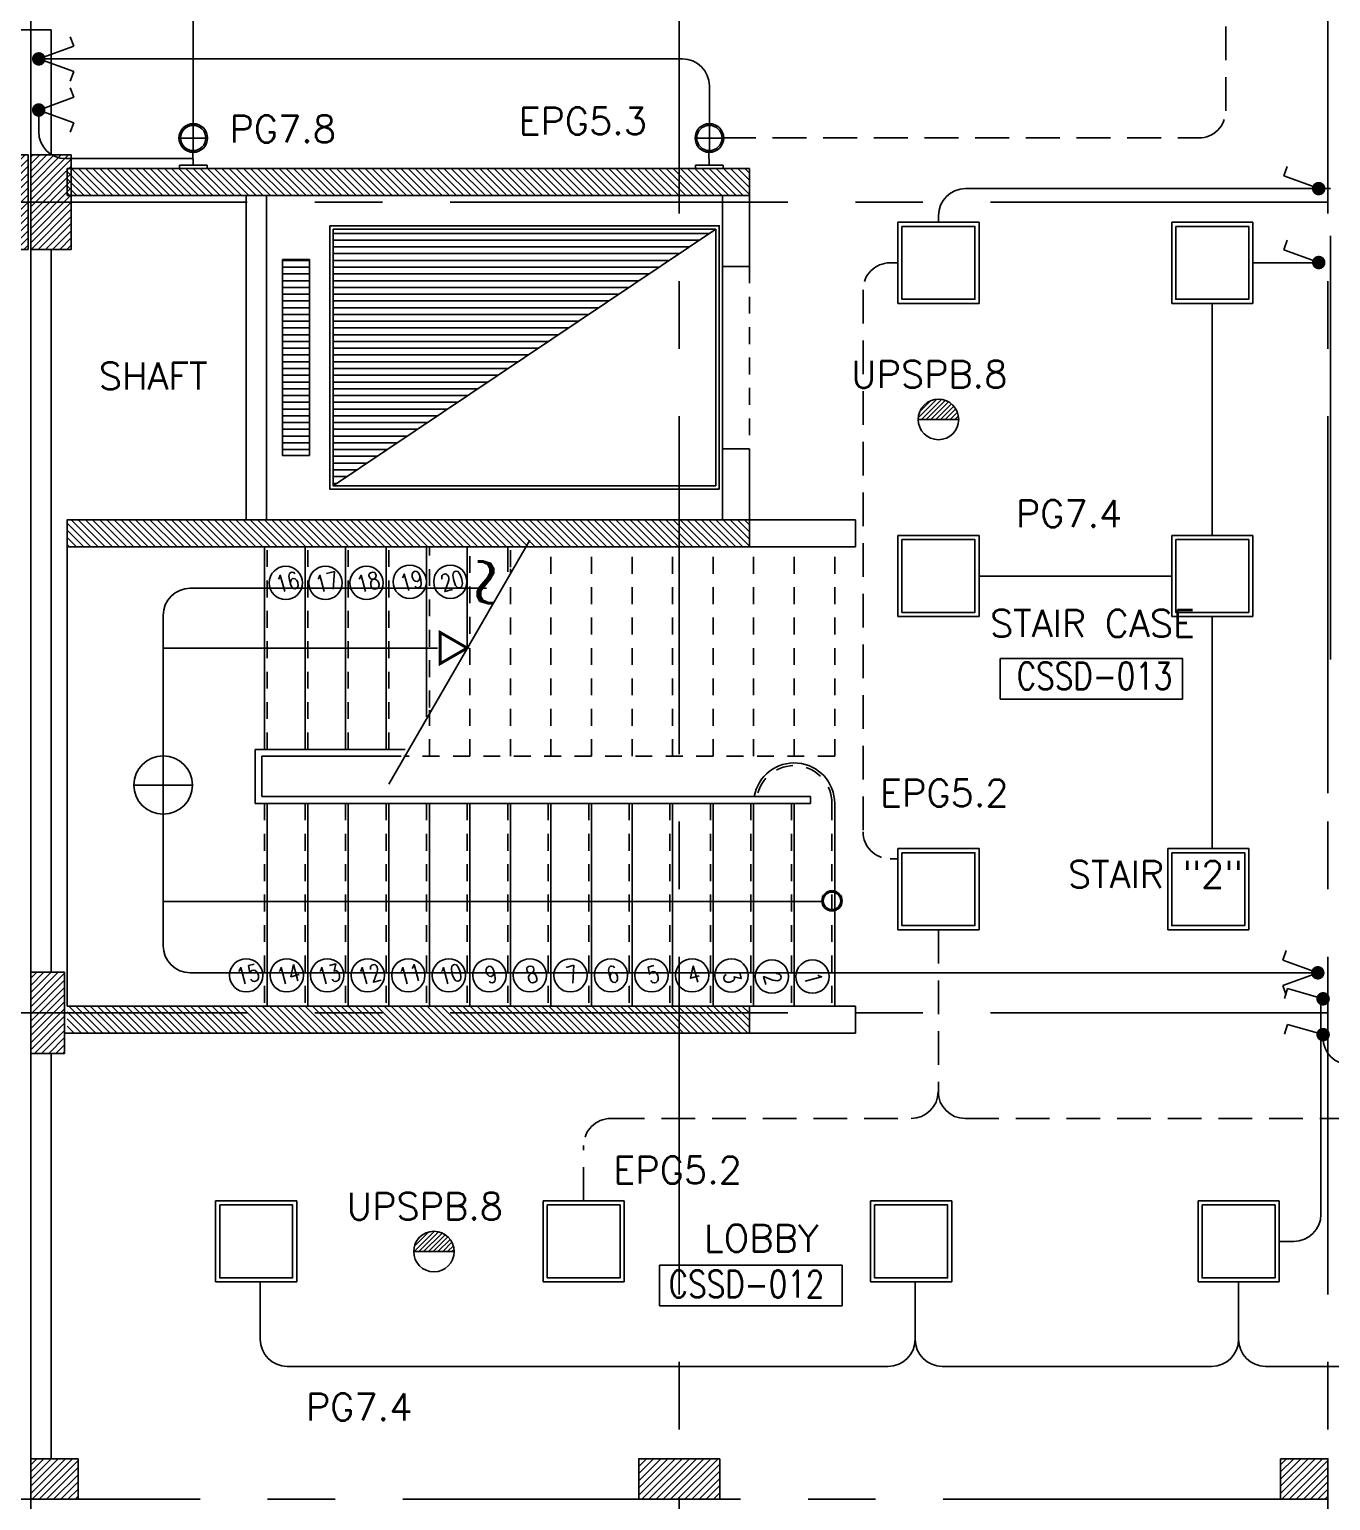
# Model space of a CAD drawing. Extents: x -0.4 to 93, y -13.2 to 77.1.
# Drawn here: x 38.64 to 48.27, y 33.36 to 44.25 of the extents above; entities that cross this region are included whole.
import ezdxf
from ezdxf.enums import TextEntityAlignment as Align

# ---------------------------------------------------------------- set-up
doc = ezdxf.new("R2010")
doc.units = 0
doc.header["$MEASUREMENT"] = 0
for name, pattern in [('CENTERX2', [4, 2.5, -0.5, 0.5, -0.5]), ('HIDDEN', [0.375, 0.25, -0.125]), ('HIDDEN2', [0.1875, 0.125, -0.0625])]:
    doc.linetypes.add(name, pattern=pattern)
doc.layers.get('0').update_dxf_attribs({"linetype": 'CONTINUOUS'})
for name, color, linetype in [('AXES', 11, 'CENTERX2'), ('COL', 11, 'CONTINUOUS'), ('DIM', 11, 'CONTINUOUS'), ('E-CLINE', 2, 'CONTINUOUS'), ('E-HLINE', 2, 'HIDDEN'), ('E-LEGEND', 3, 'CONTINUOUS'), ('E-LITE', 4, 'CONTINUOUS'), ('E-SWITCH', 4, 'CONTINUOUS'), ('E-TEXT', 4, 'CONTINUOUS'), ('E-TRXT', 4, 'CONTINUOUS'), ('EJ', 11, 'CONTINUOUS'), ('EL-LITE', 4, 'CONTINUOUS'), ('HAT', 11, 'CONTINUOUS'), ('HIDDEN', 11, 'HIDDEN2'), ('LIFTS', 11, 'CONTINUOUS'), ('RM-BOX', 11, 'CONTINUOUS'), ('RM-NAME', 11, 'CONTINUOUS'), ('RM-NO', 11, 'CONTINUOUS'), ('STR', 11, 'CONTINUOUS'), ('WALL', 11, 'CONTINUOUS')]:
    doc.layers.add(name, color=color, linetype=linetype)
doc.styles.add('ROMANS', font='ROMANS.shx', dxfattribs={"width": 0.6})

# ---------------------------------------------------------------- blocks, each defined once
blk = doc.blocks.new('1G2W')
for p, q in [((0.517, 0.188), (0.466, 0.329)), ((0, 0), (0.517, 0.188)), ((0, 0), (0.517, -0.188)), ((0.517, -0.188), (0.466, -0.329))]:
    blk.add_line(p, q)
at = {"const_width": 0.1}
blk.add_lwpolyline([(-0.05, 0, 1), (0.05, 0, 1)], format="xyb", close=True, dxfattribs=at)
blk = doc.blocks.new('C11')
at = {"layer": 'HAT'}
h = blk.add_hatch(dxfattribs=at)
h.set_pattern_fill('ANSI31', color=256, scale=300, style=0)
h.set_pattern_definition([(45, (-383765.23, -62181), (-26.5165043, 26.5165043), [])])
h.paths.add_polyline_path([(-20, 350), (-20, 700), (-320, 700), (-320, 350)])
h.paths.add_polyline_path([(-320, 0), (-20, 0), (-20, 350), (-320, 350)])
h = blk.add_hatch(dxfattribs=at)
h.set_pattern_fill('ANSI31', color=256, scale=300, style=0)
h.set_pattern_definition([(45, (-383445.23, -62181), (-26.5165043, 26.5165043), [])])
h.paths.add_polyline_path([(300, 350), (300, 700), (0, 700), (0, 350)])
h.paths.add_polyline_path([(0, 0), (300, 0), (300, 350), (0, 350)])
at = {"layer": 'COL'}
for points in [[(-20, 700), (-20, 0), (-320, 0), (-320, 700)], [(300, 700), (300, 0), (0, 0), (0, 700)]]:
    blk.add_lwpolyline(points, close=True, dxfattribs=at)
blk = doc.blocks.new('*X144')
at = {"color": 0}
for p, q in [((61359, 45555), (61555, 45751)), ((61359, 45608), (61502, 45751)), ((61359, 45661), (61449, 45751)), ((61359, 45714), (61396, 45751)), ((61408, 45551), (61608, 45751)), ((61461, 45551), (61661, 45751)), ((61514, 45551), (61714, 45751)), ((61567, 45551), (61767, 45751)), ((61620, 45551), (61820, 45751)), ((61673, 45551), (61873, 45751)), ((61726, 45551), (61926, 45751)), ((61779, 45551), (61979, 45751)), ((61832, 45551), (62032, 45751)), ((61885, 45551), (62085, 45751)), ((61938, 45551), (62138, 45751)), ((61991, 45551), (62191, 45751)), ((62044, 45551), (62244, 45751)), ((62097, 45551), (62297, 45751)), ((62150, 45551), (62350, 45751)), ((62203, 45551), (62403, 45751)), ((62256, 45551), (62456, 45751)), ((62309, 45551), (62509, 45751)), ((62362, 45551), (62562, 45751)), ((62415, 45551), (62615, 45751)), ((62469, 45551), (62669, 45751)), ((62522, 45551), (62722, 45751)), ((62575, 45551), (62775, 45751)), ((62628, 45551), (62828, 45751)), ((62681, 45551), (62881, 45751)), ((62734, 45551), (62934, 45751)), ((62787, 45551), (62987, 45751)), ((62840, 45551), (63040, 45751)), ((62893, 45551), (63093, 45751)), ((62946, 45551), (63146, 45751)), ((62999, 45551), (63199, 45751)), ((63052, 45551), (63252, 45751)), ((63105, 45551), (63305, 45751)), ((63158, 45551), (63358, 45751)), ((63211, 45551), (63411, 45751)), ((63264, 45551), (63464, 45751)), ((63317, 45551), (63517, 45751)), ((63370, 45551), (63570, 45751)), ((63423, 45551), (63623, 45751)), ((63476, 45551), (63676, 45751)), ((63529, 45551), (63729, 45751)), ((63582, 45551), (63782, 45751)), ((63635, 45551), (63835, 45751)), ((63688, 45551), (63888, 45751)), ((63741, 45551), (63941, 45751)), ((63794, 45551), (63994, 45751)), ((63847, 45551), (64047, 45751)), ((63900, 45551), (64100, 45751)), ((63953, 45551), (64153, 45751)), ((64006, 45551), (64206, 45751)), ((64060, 45551), (64260, 45751)), ((64113, 45551), (64313, 45751)), ((64166, 45551), (64366, 45751)), ((64219, 45551), (64419, 45751)), ((64272, 45551), (64472, 45751)), ((64325, 45551), (64525, 45751)), ((64378, 45551), (64578, 45751)), ((64431, 45551), (64631, 45751)), ((64484, 45551), (64684, 45751)), ((64537, 45551), (64737, 45751)), ((64590, 45551), (64790, 45751)), ((64643, 45551), (64843, 45751)), ((64696, 45551), (64896, 45751)), ((64749, 45551), (64949, 45751)), ((64802, 45551), (65002, 45751)), ((64855, 45551), (65055, 45751)), ((64908, 45551), (65108, 45751)), ((64961, 45551), (65161, 45751)), ((65014, 45551), (65214, 45751)), ((65067, 45551), (65267, 45751)), ((65120, 45551), (65320, 45751)), ((65173, 45551), (65373, 45751)), ((65226, 45551), (65426, 45751)), ((65279, 45551), (65479, 45751)), ((65332, 45551), (65532, 45751)), ((65385, 45551), (65585, 45751)), ((65438, 45551), (65638, 45751)), ((65491, 45551), (65691, 45751)), ((65544, 45551), (65744, 45751)), ((65597, 45551), (65797, 45751)), ((65651, 45551), (65851, 45751)), ((65704, 45551), (65904, 45751)), ((65757, 45551), (65957, 45751)), ((65810, 45551), (66010, 45751)), ((65863, 45551), (66063, 45751)), ((65916, 45551), (66116, 45751)), ((65969, 45551), (66169, 45751)), ((66022, 45551), (66222, 45751)), ((66075, 45551), (66275, 45751)), ((66128, 45551), (66328, 45751)), ((66181, 45551), (66381, 45751)), ((66234, 45551), (66409, 45726)), ((66287, 45551), (66409, 45673)), ((66340, 45551), (66409, 45620)), ((66393, 45551), (66409, 45567))]:
    blk.add_line(p, q, dxfattribs=at)
blk = doc.blocks.new('*X143')
at = {"color": 0}
for p, q in [((61359, 48207), (61553, 48401)), ((61359, 48260), (61500, 48401)), ((61359, 48313), (61447, 48401)), ((61359, 48366), (61394, 48401)), ((61406, 48201), (61606, 48401)), ((61459, 48201), (61659, 48401)), ((61512, 48201), (61712, 48401)), ((61565, 48201), (61765, 48401)), ((61618, 48201), (61818, 48401)), ((61671, 48201), (61871, 48401)), ((61724, 48201), (61924, 48401)), ((61777, 48201), (61977, 48401)), ((61830, 48201), (62030, 48401)), ((61884, 48201), (62084, 48401)), ((61937, 48201), (62137, 48401)), ((61990, 48201), (62190, 48401)), ((62043, 48201), (62243, 48401)), ((62096, 48201), (62296, 48401)), ((62149, 48201), (62349, 48401)), ((62202, 48201), (62402, 48401)), ((62255, 48201), (62455, 48401)), ((62308, 48201), (62508, 48401)), ((62361, 48201), (62561, 48401)), ((62414, 48201), (62614, 48401)), ((62467, 48201), (62667, 48401)), ((62520, 48201), (62720, 48401)), ((62573, 48201), (62773, 48401)), ((62626, 48201), (62826, 48401)), ((62679, 48201), (62879, 48401)), ((62732, 48201), (62932, 48401)), ((62785, 48201), (62985, 48401)), ((62838, 48201), (63038, 48401)), ((62891, 48201), (63091, 48401)), ((62944, 48201), (63144, 48401)), ((62997, 48201), (63197, 48401)), ((63050, 48201), (63250, 48401)), ((63103, 48201), (63303, 48401)), ((63156, 48201), (63356, 48401)), ((63209, 48201), (63409, 48401)), ((63262, 48201), (63462, 48401)), ((63315, 48201), (63515, 48401)), ((63368, 48201), (63568, 48401)), ((63421, 48201), (63621, 48401)), ((63475, 48201), (63675, 48401)), ((63528, 48201), (63728, 48401)), ((63581, 48201), (63781, 48401)), ((63634, 48201), (63834, 48401)), ((63687, 48201), (63887, 48401)), ((63740, 48201), (63940, 48401)), ((63793, 48201), (63993, 48401)), ((63846, 48201), (64046, 48401)), ((63899, 48201), (64099, 48401)), ((63952, 48201), (64152, 48401)), ((64005, 48201), (64205, 48401)), ((64058, 48201), (64258, 48401)), ((64111, 48201), (64311, 48401)), ((64164, 48201), (64364, 48401)), ((64217, 48201), (64417, 48401)), ((64270, 48201), (64470, 48401)), ((64323, 48201), (64523, 48401)), ((64376, 48201), (64576, 48401)), ((64429, 48201), (64629, 48401)), ((64482, 48201), (64682, 48401)), ((64535, 48201), (64735, 48401)), ((64588, 48201), (64788, 48401)), ((64641, 48201), (64841, 48401)), ((64694, 48201), (64894, 48401)), ((64747, 48201), (64947, 48401)), ((64800, 48201), (65000, 48401)), ((64853, 48201), (65053, 48401)), ((64906, 48201), (65106, 48401)), ((64959, 48201), (65159, 48401)), ((65012, 48201), (65212, 48401)), ((65065, 48201), (65265, 48401)), ((65119, 48201), (65319, 48401)), ((65172, 48201), (65372, 48401)), ((65225, 48201), (65425, 48401)), ((65278, 48201), (65478, 48401)), ((65331, 48201), (65531, 48401)), ((65384, 48201), (65584, 48401)), ((65437, 48201), (65637, 48401)), ((65490, 48201), (65690, 48401)), ((65543, 48201), (65743, 48401)), ((65596, 48201), (65796, 48401)), ((65649, 48201), (65849, 48401)), ((65702, 48201), (65902, 48401)), ((65755, 48201), (65955, 48401)), ((65808, 48201), (66008, 48401)), ((65861, 48201), (66061, 48401)), ((65914, 48201), (66114, 48401)), ((65967, 48201), (66167, 48401)), ((66020, 48201), (66220, 48401)), ((66073, 48201), (66273, 48401)), ((66126, 48201), (66326, 48401)), ((66179, 48201), (66379, 48401)), ((66232, 48201), (66409, 48378)), ((66285, 48201), (66409, 48325)), ((66338, 48201), (66409, 48272)), ((66391, 48201), (66409, 48219))]:
    blk.add_line(p, q, dxfattribs=at)
blk = doc.blocks.new('GLOP')
at = {"layer": 'E-LITE', "color": 8}
for q in [(-187, 0), (0, 187), (187, 0), (0, -187)]:
    blk.add_line((0, 0), q, dxfattribs=at)
at = {"layer": 'E-LITE'}
blk.add_circle((0, 0), 212, dxfattribs=at)
at = {"layer": 'E-LITE', "color": 8}
blk.add_circle((0, 0), 187, dxfattribs=at)
blk = doc.blocks.new('DEC')
at = {"layer": 'E-CLINE', "color": 8}
for p, q in [((-25, 102), (0, 102)), ((-25, -102), (0, -102))]:
    blk.add_line(p, q, dxfattribs=at)
at = {"layer": 'E-LITE', "color": 8}
for q in [(-25, 102), (-25, -102)]:
    blk.add_line((-25, 0), q, dxfattribs=at)
at = {"layer": 'E-LITE'}
for p, q in [((0, 0), (0, 102)), ((0, 0), (0, -102)), ((-120, -3), (-25, -1))]:
    blk.add_line(p, q, dxfattribs=at)
at = {"layer": 'E-LITE', "xscale": 0.5, "yscale": 0.5, "zscale": 0.5}
blk.add_blockref('GLOP', (-225, 0), dxfattribs=at)
blk = doc.blocks.new('L42')
at = {"layer": 'E-LITE'}
for p, q in [((0.3, 0.3), (-0.3, 0.3)), ((-0.3, 0.3), (-0.3, -0.3)), ((0.3, -0.3), (0.3, 0.3)), ((-0.3, -0.3), (0.3, -0.3))]:
    blk.add_line(p, q, dxfattribs=at)
at = {"layer": 'E-LITE', "color": 8}
blk.add_lwpolyline([(-0.27, 0.27), (-0.27, -0.27), (0.27, -0.27), (0.27, 0.27)], close=True, dxfattribs=at)
blk = doc.blocks.new('1G1W')
for p, q in [((0, 0), (0.55, 0)), ((0.55, 0), (0.55, -0.15))]:
    blk.add_line(p, q)
at = {"const_width": 0.1}
blk.add_lwpolyline([(-0.05, 0, 1), (0.05, 0, 1)], format="xyb", close=True, dxfattribs=at)
blk = doc.blocks.new('EL')
at = {"layer": 'EL-LITE'}
h = blk.add_hatch(dxfattribs=at)
h.set_pattern_fill('ANSI31', color=4, scale=0.2, style=0)
h.set_pattern_definition([(45, (587.071197, 567.777136), (-0.0176776695, 0.0176776695), [])])
h.paths.add_polyline_path([(0.15, 0, 1), (-0.15, 0)])
at = {"layer": 'EL-LITE', "color": 4}
blk.add_line((-0.15, 0), (0.15, 0), dxfattribs=at)
blk.add_circle((0, 0), 0.15, dxfattribs=at)

msp = doc.modelspace()

# ---------------------------------------------------------------- hatches: boundary and pattern name
at = {"layer": 'HAT'}
h = msp.add_hatch(dxfattribs=at)
h.set_pattern_fill('ANSI31', color=256, scale=0.3, style=0)
h.set_pattern_definition([(45, (-344.845687, -5.161), (-0.0265165043, 0.0265165043), [])])
h.paths.add_polyline_path([(38.8995, 37.27), (38.6495, 37.27), (38.6495, 36.97), (38.8995, 36.97)])
h.paths.add_polyline_path([(38.8995, 36.97), (38.6495, 36.97), (38.6495, 36.67), (38.8995, 36.67)])
h = msp.add_hatch(dxfattribs=at)
h.set_pattern_fill('ANSI31', color=256, scale=0.3, style=0)
h.set_pattern_definition([(135, (803.58036, -5.161), (0.0265165043, 0.0265165043), [])])
h.paths.add_polyline_path([(43.7195, 37.02), (43.9695, 37.02), (43.9695, 36.97), (43.7195, 36.97)])
h.paths.add_polyline_path([(43.7195, 36.97), (43.9695, 36.97), (43.9695, 36.82), (43.7195, 36.82)])
h.paths.add_polyline_path([(42.5195, 36.97), (43.7195, 36.97), (43.7195, 36.82), (42.5195, 36.82)])
h.paths.add_polyline_path([(42.5195, 37.02), (43.7195, 37.02), (43.7195, 36.97), (42.5195, 36.97)])
h.paths.add_polyline_path([(41.3195, 36.97), (42.5195, 36.97), (42.5195, 36.82), (41.3195, 36.82)])
h.paths.add_polyline_path([(41.3195, 37.02), (42.5195, 37.02), (42.5195, 36.97), (41.3195, 36.97)])
h.paths.add_polyline_path([(40.1195, 36.97), (41.3195, 36.97), (41.3195, 36.82), (40.1195, 36.82)])
h.paths.add_polyline_path([(40.1195, 37.02), (41.3195, 37.02), (41.3195, 36.97), (40.1195, 36.97)])
h.paths.add_polyline_path([(38.9195, 37.02), (40.1195, 37.02), (40.1195, 36.97), (38.9195, 36.97)])
h.paths.add_polyline_path([(38.9195, 36.97), (40.1195, 36.97), (40.1195, 36.82), (38.9195, 36.82)])
h = msp.add_hatch(dxfattribs=at)
h.set_pattern_fill('ANSI31', color=256, scale=0.3, style=0)
h.set_pattern_definition([(45, (-344.745687, -5.161), (-0.0265165043, 0.0265165043), [])])
h.paths.add_polyline_path([(38.6495, 33.37), (38.9995, 33.37), (38.9995, 33.67), (38.6495, 33.67)])
h = msp.add_hatch(dxfattribs=at)
h.set_pattern_fill('ANSI31', color=256, scale=0.3, style=0)
h.set_pattern_definition([(45, (-315.095687, -5.161), (-0.0265165043, 0.0265165043), [])])
h.paths.add_polyline_path([(43.4495, 33.37), (43.4495, 33.67), (43.1495, 33.67), (43.1495, 33.37)])
h.paths.add_polyline_path([(43.7495, 33.37), (43.7495, 33.67), (43.4495, 33.67), (43.4495, 33.37)])
h = msp.add_hatch(dxfattribs=at)
h.set_pattern_fill('ANSI31', color=256, scale=0.3, style=0)
h.set_pattern_definition([(45, (-335.495687, -5.161), (-0.0265165043, 0.0265165043), [])])
h.paths.add_polyline_path([(47.8995, 33.37), (48.2495, 33.37), (48.2495, 33.67), (47.8995, 33.67)])
at = {"layer": 'LIFTS'}
h = msp.add_hatch(dxfattribs=at)
h.set_pattern_fill('_U', color=256, scale=0.05, style=0, pattern_type=0)
h.set_pattern_definition([(180, (476.00529, -5.161), (0, 0.05), [])])
h.paths.add_polyline_path([(43.7195, 42.77), (40.8884, 40.87), (40.8884, 42.77)])
h.paths.add_polyline_path([(40.7134, 42.545), (40.7134, 41.095), (40.5134, 41.095), (40.5134, 42.545)])

# ---------------------------------------------------------------- linework, layer by layer
at = {"layer": 'AXES'}
for p, q in [((43.4495, -1.1143), (43.4495, 76.4248)), ((38.6495, -1.1143), (38.6495, 76.0748)), ((48.2495, -1.1143), (48.2495, 76.0748)), ((92.2523, 42.97), (22.4295, 42.97)), ((92.2523, 36.97), (22.4295, 36.97)), ((91.9023, 33.37), (22.4295, 33.37))]:
    msp.add_line(p, q, dxfattribs=at)
at = {"layer": 'COL'}
for points in [[(43.9695, 43.22), (38.9195, 43.22), (38.9195, 43.02), (43.9695, 43.02)], [(43.9695, 40.62), (38.9195, 40.62), (38.9195, 40.42), (43.9695, 40.42)], [(38.8995, 37.27), (38.8995, 36.67), (38.6495, 36.67), (38.6495, 37.27)], [(38.6495, 33.67), (38.6495, 33.37), (38.9995, 33.37), (38.9995, 33.67)], [(43.7495, 33.67), (43.1495, 33.67), (43.1495, 33.37), (43.7495, 33.37)], [(47.8995, 33.67), (47.8995, 33.37), (48.2495, 33.37), (48.2495, 33.67)]]:
    msp.add_lwpolyline(points, close=True, dxfattribs=at)
at = {"layer": 'DIM'}
for p, q in [((43.9695, 40.4774), (43.9695, 40.8127)), ((43.9695, 37.02), (43.9695, 36.82))]:
    msp.add_line(p, q, dxfattribs=at)
at = {"layer": 'E-CLINE', "color": 4}
for p, q in [((39.852, 43.5388), (39.852, 46.1054)), ((47.9235, 43.1643), (47.9491, 43.2348)), ((48.1819, 43.0702), (47.9235, 43.1643)), ((48.2695, 43.0702), (45.5675, 43.0702)), ((45.3675, 42.821), (45.3675, 42.8702)), ((47.9235, 42.6173), (47.9491, 42.6877)), ((48.1819, 42.5232), (47.9235, 42.6173)), ((47.694, 42.521), (48.2068, 42.521)), ((47.394, 42.221), (47.394, 40.5031)), ((47.094, 40.2031), (45.6675, 40.2031)), ((39.8295, 40.112), (42.022, 40.112)), ((39.6295, 37.4662), (39.6295, 39.912)), ((47.394, 39.9031), (47.394, 38.1852)), ((48.15, 37.2662), (39.8295, 37.2662)), ((48.198, 35.4786), (48.198, 37.0785)), ((47.8888, 35.2786), (47.998, 35.2786)), ((40.3478, 34.9786), (40.3478, 34.5535)), ((45.1952, 34.9786), (45.1952, 34.5535)), ((45.1952, 34.9786), (45.1952, 34.5535)), ((47.5888, 34.9786), (47.5888, 34.5535)), ((47.5888, 34.9786), (47.5888, 34.5535)), ((40.5478, 34.3535), (44.9952, 34.3535)), ((47.3888, 34.3535), (45.3952, 34.3535)), ((52.2362, 34.3535), (47.7888, 34.3535))]:
    msp.add_line(p, q, dxfattribs=at)
at = {"layer": 'E-CLINE'}
msp.add_line((48.2134, 36.8084), (48.2134, 36.7863), dxfattribs=at)
at = {"layer": 'E-CLINE', "color": 4, "const_width": 0.05}
for points in [[(48.2069, 43.0702, -1), (48.1569, 43.0702, -1)], [(48.2069, 42.5232, -1), (48.1569, 42.5232, -1)]]:
    msp.add_lwpolyline(points, format="xyb", close=True, dxfattribs=at)
at = {"layer": 'E-CLINE', "color": 4}
for centre, start, end in [((45.5675, 42.8702), 90, 180), ((39.8295, 39.912), 90, 180), ((39.8295, 37.4662), 180, 270), ((48.4134, 36.7863), 180, 270), ((45.1652, 36.3878), 270, 0), ((45.5652, 36.3878), 180, 270), ((47.998, 35.4786), 270, 0), ((40.5478, 34.5535), 180, 270), ((44.9952, 34.5535), 270, 0), ((45.3952, 34.5535), 180, 270), ((47.3888, 34.5535), 270, 0), ((47.7888, 34.5535), 180, 270)]:
    msp.add_arc(centre, 0.2, start, end, dxfattribs=at)
at = {"layer": 'E-HLINE', "color": 4}
for p, q in [((47.4932, 43.6454), (47.4932, 44.4587)), ((43.7653, 43.4454), (47.2932, 43.4454)), ((45.0675, 42.521), (45.0092, 42.521)), ((44.8092, 42.321), (44.8092, 38.3102)), ((45.0675, 38.1102), (45.0092, 38.1102)), ((45.3675, 37.5852), (45.3675, 36.3571)), ((42.9415, 36.1878), (45.1652, 36.1878)), ((45.5652, 36.1878), (49.8125, 36.1878)), ((42.7415, 35.5786), (42.7415, 35.9878))]:
    msp.add_line(p, q, dxfattribs=at)
for centre, start, end in [((47.2932, 43.6454), 270, 0), ((45.0092, 42.321), 90, 180), ((45.0092, 38.3102), 180, 270), ((42.9415, 35.9878), 90, 180)]:
    msp.add_arc(centre, 0.2, start, end, dxfattribs=at)
at = {"layer": 'E-LEGEND', "color": 4}
for q in [(39.6295, 38.8726), (39.4131, 38.6562), (39.846, 38.6562), (39.6295, 38.4398)]:
    msp.add_line((39.6295, 38.6562), q, dxfattribs=at)
msp.add_circle((39.6295, 38.6562), 0.2164, dxfattribs=at)
at = {"layer": 'E-SWITCH', "color": 4}
for p, q in [((38.7085, 44.0307), (43.4719, 44.0307)), ((43.6719, 43.5388), (43.6719, 43.8307)), ((38.7085, 43.6272), (38.7085, 43.4923)), ((38.7085, 43.6272), (38.7085, 43.4923)), ((39.8501, 43.2923), (38.9085, 43.2923))]:
    msp.add_line(p, q, dxfattribs=at)
for centre, start, end in [((43.4719, 43.8307), 0, 90), ((38.9085, 43.4923), 180, 270), ((38.9085, 43.4923), 180, 270), ((38.9085, 43.4923), 180, 270)]:
    msp.add_arc(centre, 0.2, start, end, dxfattribs=at)
at = {"layer": 'HIDDEN'}
for p, q in [((43.7695, 42.495), (43.7695, 41.145)), ((43.9695, 42.495), (43.9695, 41.145)), ((48.2495, 39.5845), (48.2495, 39.5845))]:
    msp.add_line(p, q, dxfattribs=at)
at = {"layer": 'LIFTS'}
for p, q in [((43.7195, 42.77), (40.8884, 40.87)), ((43.7695, 41.145), (43.7695, 42.495))]:
    msp.add_line(p, q, dxfattribs=at)
for points in [[(43.7445, 40.845), (40.8634, 40.845), (40.8634, 42.795), (43.7445, 42.795)], [(43.7195, 40.87), (40.8884, 40.87), (40.8884, 42.77), (43.7195, 42.77)], [(40.7134, 41.095), (40.5134, 41.095), (40.5134, 42.545), (40.7134, 42.545)]]:
    msp.add_lwpolyline(points, close=True, dxfattribs=at)
at = {"layer": 'RM-BOX'}
for points in [[(45.825, 39.5918), (47.1748, 39.5918), (47.1748, 39.2918), (45.825, 39.2918)], [(44.6536, 35.102), (43.3038, 35.102), (43.3038, 34.802), (44.6536, 34.802)]]:
    msp.add_lwpolyline(points, close=True, dxfattribs=at)
at = {"layer": 'STR'}
for p, q in [((40.3795, 38.92), (40.3795, 40.42)), ((40.6795, 38.92), (40.6795, 40.42)), ((40.9795, 38.92), (40.9795, 40.42)), ((41.2795, 38.92), (41.2795, 40.42)), ((42.344, 40.4695), (41.3007, 38.6623)), ((41.5795, 39.1607), (41.5795, 40.42)), ((41.8795, 39.67), (41.8795, 40.42)), ((42.1795, 40.2346), (42.1795, 40.42)), ((39.6295, 39.67), (41.6595, 39.67)), ((39.6295, 39.67), (39.6295, 37.795)), ((41.4206, 38.92), (40.3095, 38.92)), ((40.3095, 38.92), (40.3095, 38.52)), ((41.3917, 38.87), (40.3595, 38.87)), ((40.3595, 38.87), (40.3595, 38.57)), ((44.4195, 38.57), (40.3595, 38.57)), ((44.4195, 38.57), (44.4195, 38.52)), ((44.4195, 38.52), (40.3095, 38.52)), ((40.3995, 38.52), (40.3995, 37.02)), ((40.6995, 38.52), (40.6995, 37.02)), ((40.9995, 38.52), (40.9995, 37.02)), ((41.2995, 38.52), (41.2995, 37.02)), ((41.5995, 38.52), (41.5995, 37.02)), ((41.8995, 38.52), (41.8995, 37.02)), ((42.1995, 38.52), (42.1995, 37.02)), ((42.4995, 38.52), (42.4995, 37.02)), ((42.7995, 38.52), (42.7995, 37.02)), ((43.0995, 38.52), (43.0995, 37.02)), ((43.3995, 38.52), (43.3995, 37.02)), ((43.6995, 38.52), (43.6995, 37.02)), ((43.9995, 38.52), (43.9995, 37.02)), ((44.2995, 38.52), (44.2995, 37.02)), ((44.5995, 38.52), (44.5995, 37.02)), ((44.5046, 37.795), (39.6295, 37.795))]:
    msp.add_line(p, q, dxfattribs=at)
at = {"layer": 'STR', "linetype": 'HIDDEN2'}
for p, q in [((40.3995, 38.92), (40.3995, 40.42)), ((40.6995, 38.92), (40.6995, 40.42)), ((40.9995, 38.92), (40.9995, 40.42)), ((41.2995, 38.92), (41.2995, 40.42)), ((41.5995, 39.23), (41.5995, 40.42)), ((41.8995, 39.776), (41.8995, 40.42)), ((42.1995, 40.2692), (42.1995, 40.42)), ((42.4995, 38.87), (42.4995, 40.42)), ((42.7995, 38.87), (42.7995, 40.42)), ((43.0995, 38.87), (43.0995, 40.42)), ((43.3995, 38.87), (43.3995, 40.42)), ((43.6995, 38.87), (43.6995, 40.42)), ((43.9995, 38.87), (43.9995, 40.42)), ((44.2995, 38.87), (44.2995, 40.42)), ((44.5995, 38.87), (44.5995, 40.42)), ((42.1995, 38.87), (42.1995, 40.2574)), ((41.8995, 38.87), (41.8995, 39.7419)), ((41.5995, 38.87), (41.5995, 39.2108)), ((44.5995, 38.87), (41.4117, 38.87)), ((40.3795, 38.52), (40.3795, 37.02)), ((40.6795, 38.52), (40.6795, 37.02)), ((40.9795, 38.52), (40.9795, 37.02)), ((41.2795, 38.52), (41.2795, 37.02)), ((41.5795, 38.52), (41.5795, 37.02)), ((41.8795, 38.52), (41.8795, 37.02)), ((42.1795, 38.52), (42.1795, 37.02)), ((42.4795, 38.52), (42.4795, 37.02)), ((42.7795, 38.52), (42.7795, 37.02)), ((43.0795, 38.52), (43.0795, 37.02)), ((43.3795, 38.52), (43.3795, 37.02)), ((43.6795, 38.52), (43.6795, 37.02)), ((43.9795, 38.52), (43.9795, 37.02)), ((44.2795, 38.52), (44.2795, 37.02)), ((44.5795, 38.52), (44.5795, 37.02))]:
    msp.add_line(p, q, dxfattribs=at)
at = {"layer": 'STR', "const_width": 0.0215}
msp.add_lwpolyline([(41.6795, 39.5545), (41.6795, 39.7855), (41.8795, 39.67)], close=True, dxfattribs=at)
at = {"layer": 'STR', "color": 11}
for centre in [(40.5369, 40.1518), (40.83, 40.1518), (41.1345, 40.1518), (41.4546, 40.1606), (41.7546, 40.1606), (40.2439, 37.2475), (40.5439, 37.2475), (40.8439, 37.2475), (41.1439, 37.2475), (41.4439, 37.2475), (41.7439, 37.2475), (42.0439, 37.2475), (42.3439, 37.2475), (42.6439, 37.2475), (42.9439, 37.2475), (43.2439, 37.2475), (43.5439, 37.2475), (43.8349, 37.2466), (44.1349, 37.2381), (44.4349, 37.2381)]:
    msp.add_circle(centre, 0.1232, dxfattribs=at)
at = {"layer": 'STR'}
for radius in [0.075, 0.065]:
    msp.add_circle((44.5795, 37.7988), radius, dxfattribs=at)
msp.add_arc((44.2995, 38.52), 0.3, 0, 170.40593, dxfattribs=at)
at = {"layer": 'STR', "linetype": 'HIDDEN2'}
msp.add_arc((44.2995, 38.52), 0.28, 0, 170.40593, dxfattribs=at)
at = {"layer": 'WALL'}
for p, q in [((25.5045, 44.245), (38.7995, 44.245)), ((38.6495, 44.245), (38.6495, 43.32)), ((38.7995, 44.245), (38.7995, 43.32)), ((40.2445, 43.02), (40.2445, 40.62)), ((40.3945, 43.02), (40.3945, 40.62)), ((43.7695, 42.495), (43.7695, 43.02)), ((43.9695, 42.495), (43.9695, 43.02)), ((48.2695, 42.72), (48.2695, 39.5845)), ((38.6495, 37.27), (38.6495, 42.62)), ((38.7995, 37.27), (38.7995, 42.62)), ((43.7695, 42.495), (43.9695, 42.495)), ((43.7695, 41.145), (43.9695, 41.145)), ((43.7695, 40.62), (43.7695, 41.145)), ((43.9695, 40.62), (43.9695, 41.145)), ((43.9695, 40.62), (44.753, 40.62)), ((44.753, 40.62), (44.753, 40.42)), ((38.9195, 37.02), (38.9195, 40.42)), ((43.9695, 40.42), (44.753, 40.42)), ((48.2495, 39.5845), (48.2495, 38.595)), ((38.7995, 37.27), (38.7995, 39.07)), ((44.753, 37.02), (38.9195, 37.02)), ((44.753, 37.02), (44.753, 36.82)), ((44.753, 36.82), (38.8995, 36.82)), ((38.6495, 33.67), (38.6495, 36.67)), ((38.6495, 33.67), (38.6495, 36.67)), ((38.7995, 33.67), (38.7995, 36.67)), ((38.6495, 34.92), (38.6495, 27.6)), ((45.7745, 33.37), (45.9245, 33.37))]:
    msp.add_line(p, q, dxfattribs=at)

# ---------------------------------------------------------------- block references
at = {"layer": 'E-LITE', "color": 4, "xscale": 0.0009999999892897904, "yscale": 0.0009999999892897904, "zscale": 0.001, "rotation": 270}
for p in [(39.852, 43.22), (43.6719, 43.22)]:
    msp.add_blockref('DEC', p, dxfattribs=at)
at = {"layer": 'E-LITE', "color": 4}
for p in [(45.3675, 42.521), (47.394, 42.521), (45.3675, 40.2031), (47.394, 40.2031), (45.3675, 37.8852), (47.364, 37.8852), (40.3178, 35.2786), (42.7415, 35.2786), (45.1652, 35.2786), (47.5888, 35.2786)]:
    msp.add_blockref('L42', p, dxfattribs=at)
at = {"layer": 'E-LITE'}
for p in [(45.3675, 41.362), (41.6335, 35.2033)]:
    msp.add_blockref('EL', p, dxfattribs=at)
at = {"layer": 'E-SWITCH', "color": 4, "yscale": 0.5, "zscale": 0.5}
for p, xscale in [((38.7085, 44.0305), 0.5), ((38.7085, 44.0305), 0.5), ((38.7085, 43.6522), 0.5), ((38.7085, 43.6522), 0.5), ((48.175, 37.2662), -0.5)]:
    msp.add_blockref('1G2W', p, dxfattribs=dict(at, xscale=xscale))
at = {"layer": 'E-SWITCH', "color": 4, "xscale": -0.5, "yscale": 0.5, "zscale": 0.5, "rotation": 344.0374831605446}
for p in [(48.2143, 37.0738), (48.2143, 36.8089)]:
    msp.add_blockref('1G1W', p, dxfattribs=at)
at = {"layer": 'EJ', "color": 2, "linetype": 'ByBlock', "xscale": 0.001000000047497451, "yscale": 0.0009999999892897904, "zscale": 0.001}
msp.add_blockref('C11', (38.6495, 42.62), dxfattribs=at)
at = {"layer": 'HAT', "xscale": -0.001000000047497451, "yscale": 0.0009999999892897904, "zscale": 0.001}
for name, p in [('*X143', (105.3288, -5.181)), ('*X144', (105.3288, -5.131))]:
    msp.add_blockref(name, p, dxfattribs=at)

# ---------------------------------------------------------------- texts
at = {"layer": 'E-TEXT', "color": 4, "style": 'ROMANS'}
for s, p in [('EPG5.3', (42.2586, 43.4703)), ('PG7.8', (40.1198, 43.4117)), (' PG7.4', (45.8021, 40.5646)), ('EPG5.2', (44.9346, 38.4965)), ('EPG5.2', (42.9609, 35.7057)), (' PG7.4', (40.5481, 33.9533))]:
    msp.add_text(s, height=0.2, dxfattribs=at).set_placement(p)
msp.add_text('~', height=0.4, rotation=270, dxfattribs=at).set_placement((41.8432, 40.3616))
at = {"layer": 'E-TRXT', "color": 4, "style": 'ROMANS'}
for p in [(44.7207, 41.5965), (40.9867, 35.4378)]:
    msp.add_text('UPSPB.8', height=0.2, dxfattribs=at).set_placement(p)
at = {"layer": 'RM-NAME', "style": 'ROMANS'}
for s, p in [('SHAFT', (39.5551, 41.6832)), ('STAIR CASE', (46.5074, 39.852)), ('STAIR "2"', (46.9724, 37.9957))]:
    msp.add_text(s, height=0.2, dxfattribs=at).set_placement(p, align=Align.MIDDLE)
msp.add_attdef('LOBBY', text='', height=0.2, dxfattribs=at).set_placement((44.0564, 35.302), align=Align.MIDDLE)
at = {"layer": 'RM-NO', "style": 'ROMANS', "width": 0.8}
for tag, text, p in [('CSSD-013', '', (46.5222, 39.464)), ('CSSD-012', 'H0-A00', (43.9463, 34.9624))]:
    msp.add_attdef(tag, text=text, height=0.2, dxfattribs=at).set_placement(p, align=Align.MIDDLE)
at = {"layer": 'STR', "color": 9, "style": 'ROMANS', "width": 0.8}
for s, rotation, p in [('16', 15, (40.5498, 40.1582)), ('17', 15, (40.8429, 40.1582)), ('18', 15, (41.1474, 40.1582)), ('19', 15, (41.4675, 40.167)), ('20', 15, (41.7675, 40.167)), ('15', 15, (40.2568, 37.254)), ('14', 15, (40.5568, 37.254)), ('13', 15, (40.8568, 37.254)), ('12', 15, (41.1568, 37.254)), ('11', 15, (41.4568, 37.254)), ('10', 15, (41.7568, 37.254)), ('9', 15, (42.0568, 37.254)), ('8', 15, (42.3568, 37.254)), ('7', 15, (42.6568, 37.254)), ('6', 15, (42.9568, 37.254)), ('5', 15, (43.2568, 37.254)), ('4', 15, (43.5568, 37.254)), ('3', 285, (43.8414, 37.2337)), ('2', 285, (44.1414, 37.2252)), ('1', 285, (44.4414, 37.2252))]:
    msp.add_text(s, height=0.125, rotation=rotation, dxfattribs=at).set_placement(p, align=Align.MIDDLE)

doc.saveas('drawing.dxf')
